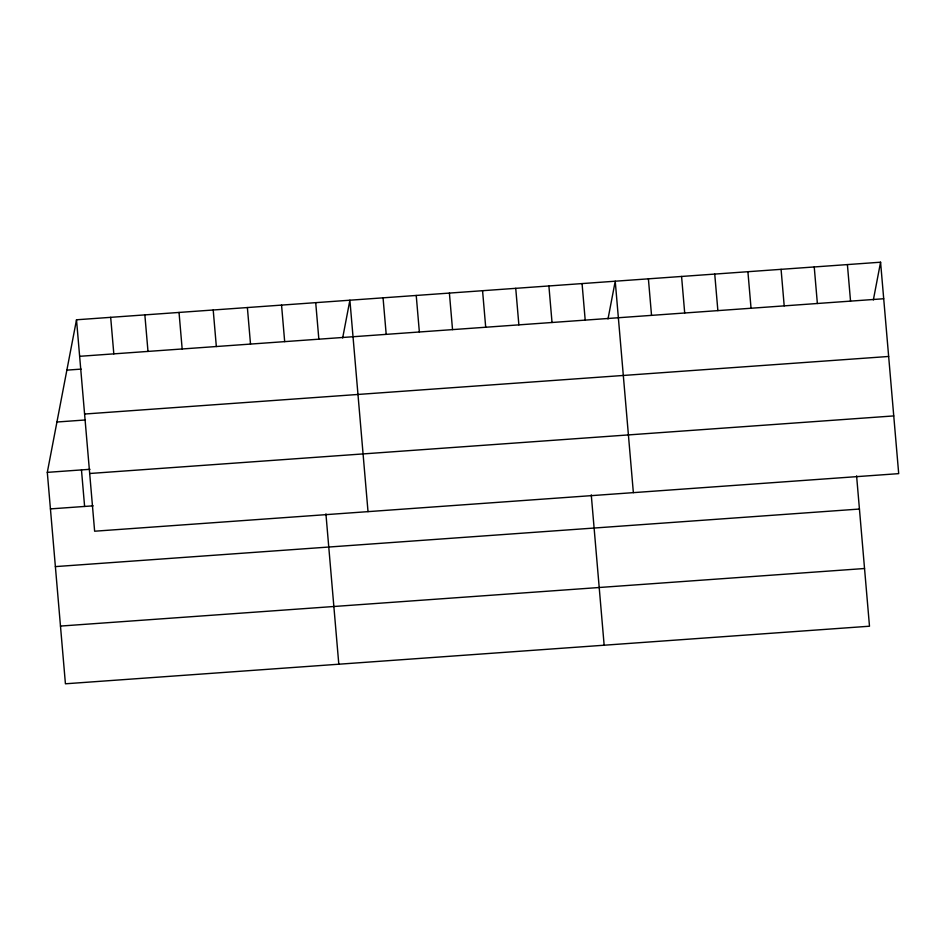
<?xml version="1.0" encoding="UTF-8"?>
<svg xmlns="http://www.w3.org/2000/svg" width="946" height="946" viewBox="0 0 946 946"><rect width="100%" height="100%" fill="white"/><g stroke="black" fill="none" stroke-linecap="round" stroke-linejoin="round"><path stroke-width="1.42" d="M856.591 475.862L869.492 626.217L65.428 683.792L47.3 472.361L76.508 319.783L880.572 262.208L898.7 473.639L94.635 531.214L76.508 319.783M342.665 337.97L349.89 300.201L368.018 511.632M608.006 318.968L615.231 281.21L633.359 492.641M873.347 299.977L880.572 262.208M79.641 356.311L883.706 298.747M66.87 370.134L81.108 369.106M84.596 414.029L888.649 356.465M56.937 422.011L85.412 419.965M47.3 472.361L90.012 469.299M89.693 473.497L893.757 415.921M50.434 508.901L93.146 505.838M55.376 566.607L859.441 509.043M60.473 626.075L864.538 568.511M847.403 264.584L850.537 301.124M814.234 266.961L817.368 303.5M781.077 269.338L784.199 305.865M747.908 271.715L751.041 308.242M714.738 274.08L717.872 310.619M681.569 276.457L684.703 312.996M648.4 278.834L651.534 315.373M582.062 283.587L585.196 320.115M591.262 494.853L604.151 645.219M548.893 285.952L552.026 322.491M515.736 288.329L518.869 324.868M482.566 290.706L485.7 327.245M449.397 293.083L452.531 329.622M416.228 295.459L419.362 331.999M383.059 297.836L386.193 334.364M315.716 302.649L318.849 339.188M325.921 513.855L338.81 664.222M281.553 305.097L284.675 341.636M247.379 307.545L250.513 344.084M213.205 309.992L216.338 346.532M179.031 312.44L182.164 348.979M144.856 314.888L147.99 351.427M110.682 317.336L113.816 353.875M81.474 469.914L84.608 506.453"/></g></svg>
